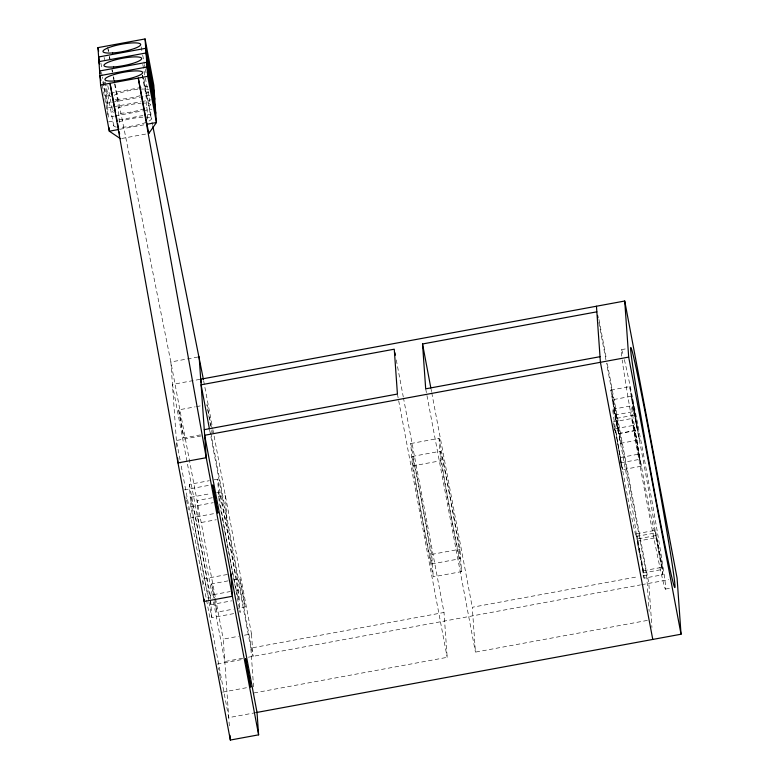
<?xml version="1.0" encoding="UTF-8"?>
<svg xmlns="http://www.w3.org/2000/svg" width="779" height="779" viewBox="0 0 779 779"><rect width="100%" height="100%" fill="white"/><g stroke="black" fill="none" stroke-linecap="round" stroke-linejoin="round"><path stroke-width="0.58" stroke-dasharray="3.9 2.92" d="M612.596 399.734L618.867 433.66L637.709 430.183L634.885 412.792L631.438 396.258L612.596 399.734L618.867 433.66M620.921 462.794L639.763 459.318L636.394 438.996L633.493 425.392L614.65 428.869L614.738 430.037M631.438 396.258L637.709 430.183M633.493 425.392L639.763 459.318M637.193 539.019L643.464 572.935L662.306 569.459L659.482 552.077L656.035 535.543L637.193 539.019L643.464 572.935M656.035 535.543L662.306 569.459M147.737 119.021L146.121 96.119L148.682 92.458M147.913 86.226L106.684 93.831L108.33 117.191L114.221 116.1M149.743 95.35L107.346 103.169L102.419 77.111M112.38 106.976L107.677 107.843L102.302 79.419M113.559 106.762L140.648 101.767M141.827 101.543L151.253 99.809M115.399 115.886L142.489 110.891M143.667 110.676L151.915 109.157M108.661 121.865L114.552 120.774M119.265 119.908L142.82 115.565M147.533 114.698L153.424 113.607M119.927 129.256L144.66 124.689M121.67 138.487L147.582 133.715M197.944 356.996L170.854 361.992L176.872 447.292M199.911 379.354L172.432 384.417L212.842 598.243M200.437 434.896L183.854 437.915L181.322 425.694L178.693 409.881L195.188 406.842M196.366 406.628L201.07 405.762M621.389 349.664L626.102 348.797M201.128 435.928L176.395 440.486L180.679 463.184M610.863 390.094L629.714 386.618L635.498 414.876L639.442 439.823L620.6 443.3L614.816 415.041L610.863 390.094L616.647 418.352L620.6 443.3M208.704 600.969L190.913 506.808L189.336 484.372L209.356 480.682M214.069 479.815L217.604 479.163L238.549 590.015L240.127 612.45L219.181 501.598L217.604 479.163M410.767 443.543L439.035 438.334L459.98 549.185L461.558 571.62L433.29 576.83L412.344 465.978L410.767 443.543L431.712 554.405L433.29 576.83M612.859 409.238L631.701 405.762M184.36 489.864L210.272 485.083M614.816 415.041L633.658 411.565L629.714 386.618M616.647 418.352L635.498 414.876M190.689 497.294L210.72 493.604M216.601 492.523L218.957 492.085M412.12 456.465L440.388 451.255M613.112 421.965L631.964 418.489L634.992 430.485L641.302 466.222L622.46 469.698L621.262 464.985M212.346 497.732L197.038 500.556L198.616 522.982L216.289 519.729M218.237 496.642L225.306 495.347L226.884 517.772L222.171 518.639M190.913 506.808L213.29 502.679M412.344 465.978L440.612 460.759L439.035 438.334M613.394 423.055L616.15 433.961L634.992 430.485M189.579 518.132L215.491 513.351M620.6 457.487L638.274 454.225L641.302 466.222M227.312 574.493L202.579 579.05L203.163 587.317M213.923 598.194L211.615 583.899L228.101 580.861M233.992 579.78L239.883 578.69L244.898 604.991L245.103 606.968L238.033 608.272M210.525 598.769L210.281 595.234L230.302 591.543M236.193 590.453L238.549 590.015M431.712 554.405L459.98 549.185M210.505 604.738L231.704 600.833M431.936 563.908A54.627 1.217 79.6 0 0 418.119 483.175A54.627 1.217 79.6 0 0 416.035 483.477A54.627 1.217 79.6 0 0 431.936 563.908L460.204 558.699A54.627 1.217 79.6 0 0 446.386 477.965A54.627 1.217 79.6 0 0 444.303 478.267A54.627 1.217 79.6 0 0 460.204 558.699M636.57 533.761L655.412 530.285L662.393 567.239L662.919 574.717L644.077 578.184L637.095 541.239L636.57 533.761L643.551 570.715L644.077 578.184M214.614 601.846L216.835 612.177L233.32 609.139M636.375 536.429L655.217 532.953M208.938 602.167L211.859 617.659L234.236 613.531M637.095 541.239L655.937 537.763L655.412 530.285M229.338 725.882L223.222 639.121L238.53 636.297M244.421 635.216L251.49 633.911L214.021 435.617M643.551 570.715L662.393 567.239M253.584 686.883L250.848 648.089L444.011 612.469L403.493 398.04M647.368 620.415L475.443 652.12L472.278 607.26L638.235 576.655M643.016 575.778L646.599 575.116L606.529 363.063M242.717 658.245L224.8 661.546L213.066 599.431M248.355 657.203L640.455 584.912M641.653 584.688L668.84 579.673M217.244 664.107L241.987 659.54M665.529 589.06L671.42 587.97M222.502 692.151L248.413 687.37M254.012 692.95L447.175 657.33L444.011 612.469M255.853 712.629L228.753 717.625L180.903 464.381M178.693 409.881L183.941 437.934M111.339 96.956L106.684 93.831L103.996 79.614M115.058 99.449L117.853 101.328L119.469 124.241M614.65 428.869L616.014 434.604M245.103 606.968L239.883 578.69M211.615 583.899L214.517 597.883M211.869 431.732L212.122 432.705L211.859 429.95M620.25 460.973L621.077 464.245M620.347 460.73L620.629 461.918M218.198 667.827L218.558 669.57M633.658 411.565L639.442 439.823M142.596 75.281L152.655 125.37M107.619 47.091L108.573 51.862M109.537 56.633L110.014 59.019M112.166 69.759L112.653 72.145M113.607 76.917L114.085 79.302M115.049 84.074L170.854 361.992L215.316 597.308M210.7 426.181L207.457 408.313M616.491 436.98L619.899 455.588M185.928 496.798L186.366 499.057M219.191 672.774L219.873 676.347M655.937 537.763L662.919 574.717M598.934 319.371L606.383 358.788M607.289 363.569L648.819 583.364L651.935 627.504M598.876 322.564L606.305 361.875M431.089 389.247L431.537 391.633M431.761 392.82L472.278 607.26M440.612 460.759L461.558 571.62M425.694 388.838L475.443 652.12M396.287 359.917L403.269 396.842M397.426 394.047L447.175 657.33M141.135 46.857L142.479 53.965M142.703 55.153L144.271 63.44M144.495 64.628L145.167 68.182M145.391 69.36L146.062 72.914M203.64 380.668L212.667 428.45M212.891 429.638L213.797 434.419M142.8 64.433L150.405 104.698M210.866 432.958L253.068 656.337L251.49 633.911M143.784 78.445L151.399 118.72M209.658 430.076L250.848 648.089M142.138 75.037L146.121 96.119M215.549 598.506L223.222 639.121M108.047 49.457L108.495 51.823M109.391 56.555L109.839 58.931M111.855 69.584L112.303 71.95M113.198 76.693L114.318 82.613M114.542 83.801L117.853 101.328M189.336 484.372L210.281 595.234M104.113 57.364L104.561 59.73M186.58 500.186L187.272 503.838M107.794 85.593L112.712 111.65M105.428 81.844L113.705 125.662M100.871 63.031L101.981 68.951M101.523 72.379L102.195 75.933M102.292 85.213L106.986 110.082M107.21 111.27L108.33 117.191M220.038 677.263L220.545 680.038M214.683 598.798L216.835 612.177M631.964 418.489L638.274 454.225M616.15 433.961L622.46 469.698M613.959 426.726L614.592 430.3M187.934 507.509L188.333 509.787M211.44 427.35L206.961 404.671L207.321 407.446M620.045 456.406L620.844 461.626M646.599 575.116L649.16 611.486M210.612 599.957L211.859 617.659M148.838 91.766A19.163 3.72 -10.7 0 1 144.086 94.337M140.22 95.651A19.163 3.72 -10.7 0 1 115.282 99.147M114.124 95.291A19.163 3.72 -10.7 0 1 138.672 89.264M139.762 89.176A19.163 3.72 -10.7 0 1 148.701 89.828M141.807 103.14A19.163 3.72 -10.7 0 1 146.16 107.911M144.183 108.69A19.163 3.72 -10.7 0 1 118.418 113.276M113.422 112.497A19.163 3.72 -10.7 0 1 113.286 110.56M118.048 107.989A19.163 3.72 -10.7 0 1 140.756 103.198M145.692 117.093A19.163 3.72 -10.7 0 1 149.003 121.047M146.062 122.381A19.163 3.72 -10.7 0 1 119.411 127.289M116.363 127.065A19.163 3.72 -10.7 0 1 116.1 123.335M119.041 122.001A19.163 3.72 -10.7 0 1 143.813 117.113M210.213 600.58A54.627 1.217 79.6 0 1 209.726 602.479M208.762 598.476A54.627 1.217 79.6 0 1 193.387 517.071A54.627 1.217 79.6 0 1 195.247 516.798A54.627 1.217 79.6 0 1 209.902 598.311M624.339 359.645A121.719 2.707 79.6 0 1 659.141 542.603A121.719 2.707 79.6 0 1 654.905 543.226A121.719 2.707 79.6 0 1 622.178 359.956M621.7 356.139A121.719 2.707 79.6 0 1 623.424 355.886M222.872 519.096A54.627 1.217 79.6 0 0 238.773 599.528A54.627 1.217 79.6 0 0 224.956 518.795A54.627 1.217 79.6 0 0 222.872 519.096M635.761 434.185A64.686 1.441 79.6 0 0 655.071 532.855A64.686 1.441 79.6 0 0 639.549 441.031A64.686 1.441 79.6 0 0 635.761 434.185M616.91 437.662A64.686 1.441 79.6 0 0 636.229 536.332A64.686 1.441 79.6 0 0 620.707 444.507A64.686 1.441 79.6 0 0 616.91 437.662"/><path stroke-width="1.17" d="M115.613 112.887L110.014 83.285L177.972 462.911L230.341 740.05L258.609 734.84L206.24 457.701L138.282 78.066L148.76 133.491L156.433 122.517L153.794 85.135L145.069 38.95L97.959 47.636L100.598 85.018L109.323 131.203L120.492 138.711M100.598 85.018L147.708 76.332L145.069 38.95M147.017 124.26L156.433 122.517L147.708 76.332M201.099 379.13L624.719 301.015L677.087 578.154L681.041 634.223L256.233 712.551M600.015 356.694L425.694 388.838L422.53 343.977L596.85 311.834M204.264 429.667L397.426 394.047L394.262 349.196L201.099 384.807L209.424 428.888M205.062 435.198L628.682 357.094L624.719 301.015M152.898 126.568L203.407 379.47M628.682 357.094L681.041 634.223M597.522 315.407L597.97 317.793M652.773 639.432L600.414 362.303L596.451 306.235M422.53 343.977L430.855 388.059M394.934 352.77L395.391 355.146M154.456 94.483L145.731 48.298L98.621 56.984L99.284 60.538M154.787 99.157L146.062 52.972L98.943 61.658L99.391 64.024M155.449 108.505L146.715 62.31L99.605 70.996L100.053 73.372M155.781 113.179L147.046 66.984L99.936 75.67L100.832 80.412M200.7 379.207L201.381 382.791M204.663 435.276L257.021 712.405L258.609 734.84M116.061 115.253L117.181 121.183M117.629 123.549L118.749 129.47L109.323 131.203L109.079 127.707M119.177 131.778L119.615 134.085M97.959 47.636L98.631 51.19M230.847 573.841L232.424 596.266L204.156 601.485L203.991 599.119M230.009 735.327L230.341 740.05M199.122 356.772L206.24 457.701L177.972 462.911L177.631 458.11M148.585 131.086L148.76 133.491M245.599 658.907L250.77 686.942L245.599 658.907M212.794 485.093L217.847 512.923L212.794 485.093M112.653 52.943A19.163 3.72 -10.7 0 0 140.687 44.491A19.163 3.72 -10.7 0 0 112.195 46.467A19.163 3.72 -10.7 0 0 112.653 52.943M113.637 66.955A19.163 3.72 -10.7 0 0 141.681 58.513A19.163 3.72 -10.7 0 0 113.179 60.48A19.163 3.72 -10.7 0 0 113.637 66.955M114.63 80.977A19.163 3.72 -10.7 0 0 142.664 72.525A19.163 3.72 -10.7 0 0 114.172 74.502A19.163 3.72 -10.7 0 0 114.63 80.977M639.52 408.108A121.719 2.707 79.6 0 0 674.955 587.317A121.719 2.707 79.6 0 0 644.175 407.436A121.719 2.707 79.6 0 0 639.52 408.108"/></g></svg>
